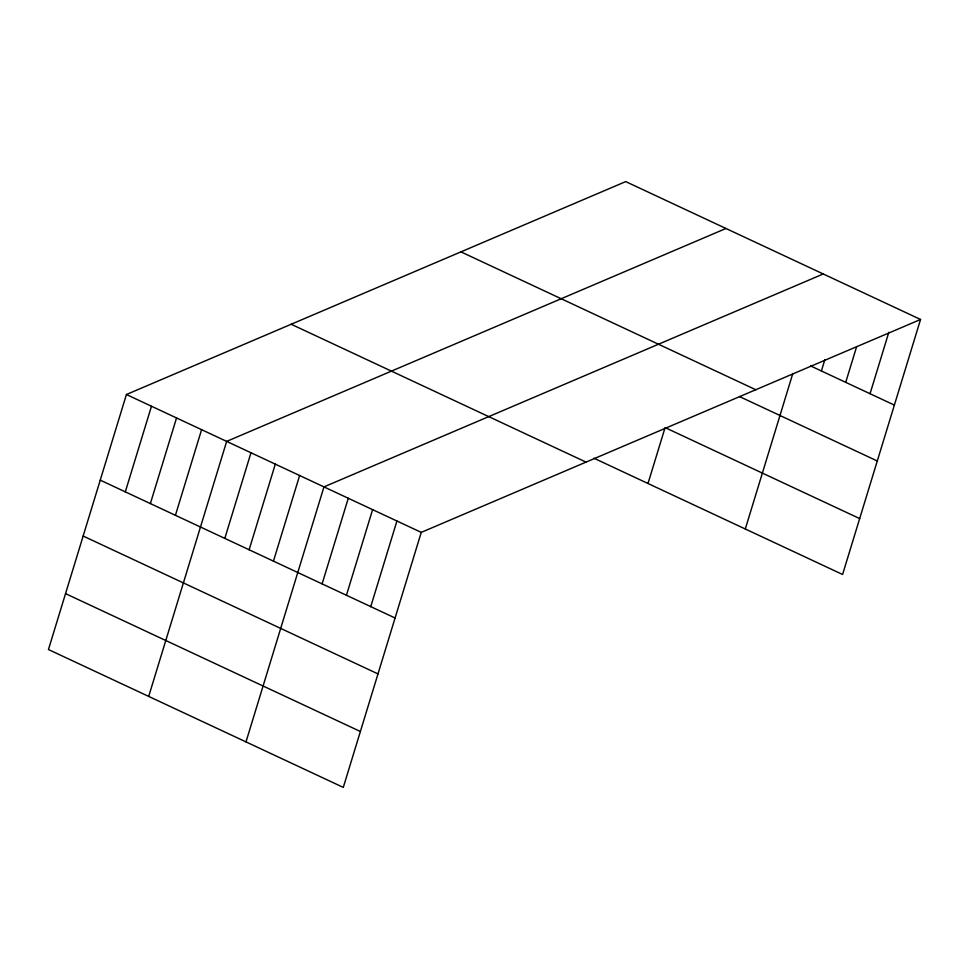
<?xml version="1.0" encoding="UTF-8"?>
<svg xmlns="http://www.w3.org/2000/svg" width="969" height="969" viewBox="0 0 969 969"><rect width="100%" height="100%" fill="white"/><g stroke="black" fill="none" stroke-linecap="round" stroke-linejoin="round"><path stroke-width="1.45" d="M920.55 319.467L625.708 181.603L126.418 394.516L48.45 649.533L343.292 787.397L421.249 532.381L920.55 319.467L842.582 574.484L593.912 458.204M125.304 491.864L151.479 406.241M150.365 503.577L176.54 417.954M175.425 515.302L201.6 429.679M148.693 696.408L226.661 441.392L725.963 228.478M224.808 538.389L250.983 452.765M249.13 549.762L275.305 464.139M273.452 561.136L299.627 475.513M245.993 741.903L323.961 486.886L823.25 273.973M322.108 583.883L348.283 498.26M346.43 595.257L372.605 509.633M370.752 606.63L396.927 521.007M647.995 483.495L665.085 427.595L859.673 518.585M745.294 528.989L792.799 373.574M821.397 370.97L824.885 359.56M845.719 382.343L856.632 346.672M870.053 393.717L888.803 332.355M810.593 365.919L894.375 405.09M460.941 251.867L755.784 389.732M739.444 396.539L877.284 460.99M291.185 324.252L586.027 462.116M126.418 394.516L421.249 532.381M100.231 480.139L395.073 618.004M83.152 536.039L377.983 673.903M65.541 593.634L360.383 731.498"/></g></svg>
